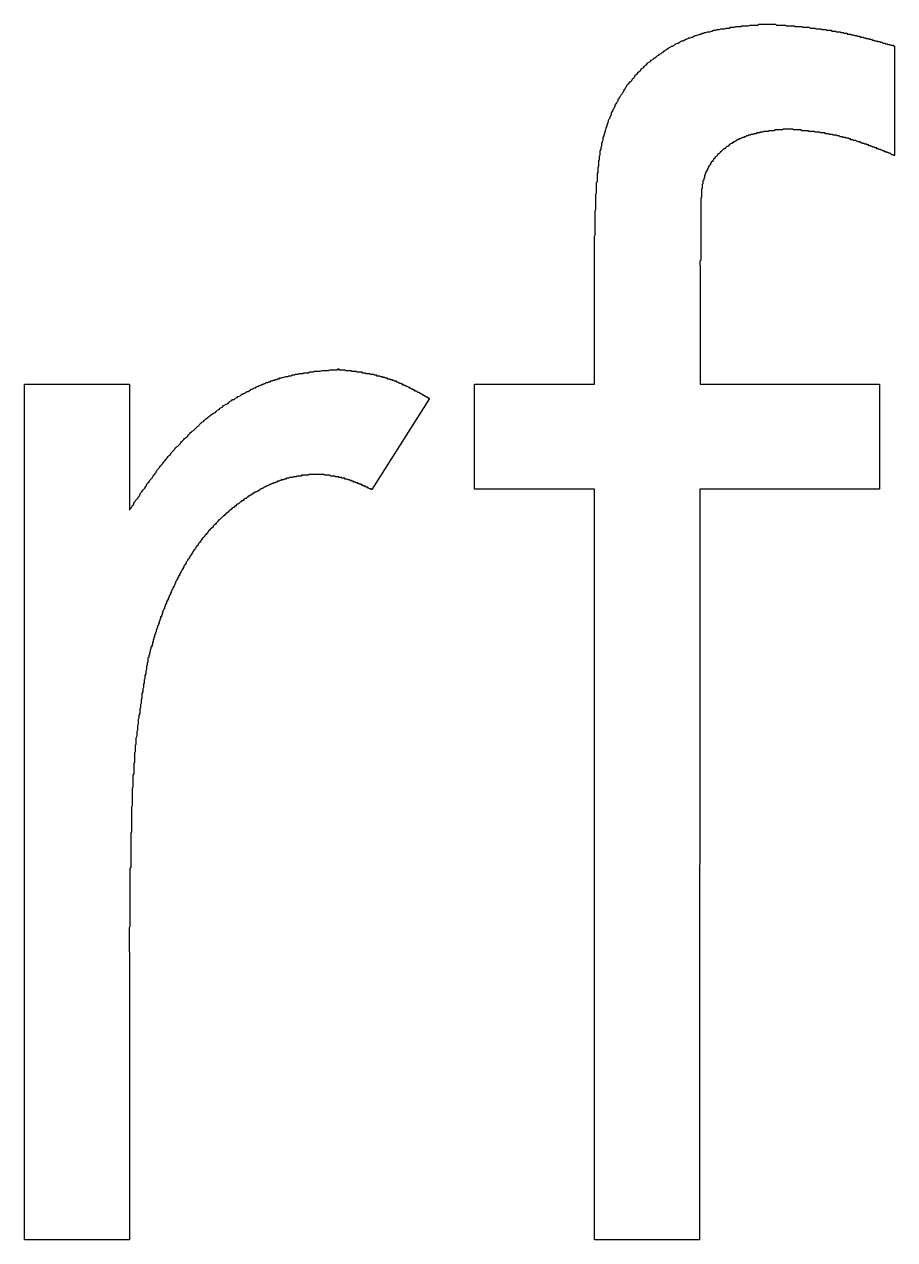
# Model space of a CAD drawing. Extents: x 50 to 797, y -88 to 551.
# Drawn here: x 155.816 to 156.978, y 537.213 to 538.835 of the extents above; entities that cross this region are included whole.
import ezdxf

# ---------------------------------------------------------------- set-up
doc = ezdxf.new("R2010")
doc.units = 0
doc.layers.get('0').update_dxf_attribs({"linetype": 'CONTINUOUS'})

msp = doc.modelspace()

# ---------------------------------------------------------------- linework, layer by layer
at = {"color": 7, "linetype": 'CONTINUOUS'}
for p, q in [((156.9778, 538.8059), (156.9778, 538.6601)), ((156.5772, 538.3546), (156.5772, 538.5371)), ((156.7183, 538.513), (156.7183, 538.3546)), ((155.816, 538.3546), (155.9562, 538.3546)), ((155.816, 537.2128), (155.816, 538.3546)), ((155.9562, 538.3546), (155.9562, 538.1865)), ((156.4169, 538.3546), (156.5772, 538.3546)), ((156.4169, 538.2144), (156.4169, 538.3546)), ((156.7183, 538.3546), (156.9578, 538.3546)), ((156.9578, 538.3546), (156.9578, 538.2144)), ((156.3568, 538.3355), (156.2798, 538.2141)), ((156.5772, 538.2144), (156.4169, 538.2144)), ((156.5772, 537.2128), (156.5772, 538.2144)), ((156.718, 538.2144), (156.7174, 537.2128)), ((156.9578, 538.2144), (156.718, 538.2144)), ((155.9562, 537.5965), (155.9562, 537.2128)), ((155.9562, 537.2128), (155.816, 537.2128)), ((156.7174, 537.2128), (156.5772, 537.2128))]:
    msp.add_line(p, q, dxfattribs=at)
at = {"color": 7}
for points in [[(156.577, 538.537, 0), (156.577, 538.539, 0), (156.577, 538.54, 0), (156.577, 538.542, 0), (156.577, 538.544, 0), (156.577, 538.546, 0), (156.577, 538.547, 0), (156.577, 538.549, 0), (156.577, 538.551, 0), (156.577, 538.552, 0), (156.578, 538.554, 0), (156.578, 538.556, 0), (156.578, 538.557, 0), (156.578, 538.559, 0), (156.578, 538.561, 0), (156.578, 538.563, 0), (156.578, 538.564, 0), (156.578, 538.566, 0), (156.578, 538.568, 0), (156.578, 538.569, 0), (156.578, 538.571, 0), (156.578, 538.573, 0), (156.578, 538.574, 0), (156.578, 538.576, 0), (156.578, 538.578, 0), (156.578, 538.579, 0), (156.578, 538.581, 0), (156.578, 538.583, 0), (156.578, 538.585, 0), (156.578, 538.586, 0), (156.579, 538.588, 0), (156.579, 538.59, 0), (156.579, 538.591, 0), (156.579, 538.593, 0), (156.579, 538.595, 0), (156.579, 538.596, 0), (156.579, 538.598, 0), (156.579, 538.6, 0), (156.579, 538.602, 0), (156.579, 538.603, 0), (156.579, 538.605, 0), (156.579, 538.607, 0), (156.579, 538.608, 0), (156.58, 538.61, 0), (156.58, 538.612, 0), (156.58, 538.613, 0), (156.58, 538.615, 0), (156.58, 538.617, 0), (156.58, 538.619, 0), (156.58, 538.62, 0), (156.58, 538.622, 0), (156.58, 538.624, 0), (156.581, 538.625, 0), (156.581, 538.627, 0), (156.581, 538.629, 0), (156.581, 538.63, 0), (156.581, 538.632, 0), (156.581, 538.634, 0), (156.581, 538.636, 0), (156.582, 538.637, 0), (156.582, 538.639, 0), (156.582, 538.641, 0), (156.582, 538.642, 0), (156.582, 538.644, 0), (156.583, 538.646, 0), (156.583, 538.647, 0), (156.583, 538.649, 0), (156.583, 538.651, 0), (156.583, 538.653, 0), (156.584, 538.654, 0), (156.584, 538.656, 0), (156.584, 538.658, 0), (156.584, 538.659, 0), (156.585, 538.661, 0), (156.585, 538.663, 0), (156.585, 538.664, 0), (156.585, 538.666, 0), (156.586, 538.668, 0), (156.586, 538.669, 0), (156.586, 538.671, 0), (156.587, 538.673, 0), (156.587, 538.674, 0), (156.587, 538.676, 0), (156.588, 538.678, 0), (156.588, 538.679, 0), (156.589, 538.681, 0), (156.589, 538.683, 0), (156.589, 538.684, 0), (156.59, 538.686, 0), (156.59, 538.688, 0), (156.591, 538.689, 0), (156.591, 538.691, 0), (156.592, 538.692, 0), (156.592, 538.694, 0), (156.593, 538.696, 0), (156.593, 538.697, 0), (156.594, 538.699, 0), (156.594, 538.701, 0), (156.595, 538.702, 0), (156.595, 538.704, 0), (156.596, 538.705, 0), (156.596, 538.707, 0), (156.597, 538.709, 0), (156.598, 538.71, 0), (156.598, 538.712, 0), (156.599, 538.713, 0), (156.6, 538.715, 0), (156.6, 538.717, 0), (156.601, 538.718, 0), (156.602, 538.72, 0), (156.602, 538.721, 0), (156.603, 538.723, 0), (156.604, 538.724, 0), (156.605, 538.726, 0), (156.605, 538.727, 0), (156.606, 538.729, 0), (156.607, 538.73, 0), (156.608, 538.732, 0), (156.609, 538.733, 0), (156.609, 538.735, 0), (156.61, 538.736, 0), (156.611, 538.738, 0), (156.612, 538.739, 0), (156.613, 538.741, 0), (156.614, 538.742, 0), (156.615, 538.744, 0), (156.616, 538.745, 0), (156.617, 538.747, 0), (156.617, 538.748, 0), (156.618, 538.749, 0), (156.619, 538.751, 0), (156.62, 538.752, 0), (156.621, 538.754, 0), (156.622, 538.755, 0), (156.623, 538.756, 0), (156.625, 538.758, 0), (156.626, 538.759, 0), (156.627, 538.76, 0), (156.628, 538.762, 0), (156.629, 538.763, 0), (156.63, 538.764, 0), (156.631, 538.766, 0), (156.632, 538.767, 0), (156.633, 538.768, 0), (156.634, 538.769, 0), (156.636, 538.771, 0), (156.637, 538.772, 0), (156.638, 538.773, 0), (156.639, 538.774, 0), (156.64, 538.776, 0), (156.642, 538.777, 0), (156.643, 538.778, 0), (156.644, 538.779, 0), (156.645, 538.78, 0), (156.647, 538.782, 0), (156.648, 538.783, 0), (156.649, 538.784, 0), (156.651, 538.785, 0), (156.652, 538.786, 0), (156.653, 538.787, 0), (156.655, 538.788, 0), (156.656, 538.789, 0), (156.657, 538.79, 0), (156.659, 538.791, 0), (156.66, 538.792, 0), (156.661, 538.793, 0), (156.663, 538.794, 0), (156.664, 538.795, 0), (156.666, 538.796, 0), (156.667, 538.797, 0), (156.669, 538.798, 0), (156.67, 538.799, 0), (156.671, 538.8, 0), (156.673, 538.801, 0), (156.674, 538.802, 0), (156.676, 538.803, 0), (156.677, 538.804, 0), (156.679, 538.805, 0), (156.68, 538.806, 0), (156.682, 538.806, 0), (156.683, 538.807, 0), (156.685, 538.808, 0), (156.686, 538.809, 0), (156.688, 538.81, 0), (156.689, 538.81, 0), (156.691, 538.811, 0), (156.692, 538.812, 0), (156.694, 538.813, 0), (156.696, 538.813, 0), (156.697, 538.814, 0), (156.699, 538.815, 0), (156.7, 538.815, 0), (156.702, 538.816, 0), (156.703, 538.817, 0), (156.705, 538.817, 0), (156.707, 538.818, 0), (156.708, 538.818, 0), (156.71, 538.819, 0), (156.711, 538.82, 0), (156.713, 538.82, 0), (156.715, 538.821, 0), (156.716, 538.821, 0), (156.718, 538.822, 0), (156.719, 538.822, 0), (156.721, 538.823, 0), (156.723, 538.823, 0), (156.724, 538.824, 0), (156.726, 538.824, 0), (156.728, 538.825, 0), (156.729, 538.825, 0), (156.731, 538.825, 0), (156.733, 538.826, 0), (156.734, 538.826, 0), (156.736, 538.827, 0), (156.738, 538.827, 0), (156.739, 538.827, 0), (156.741, 538.828, 0), (156.742, 538.828, 0), (156.744, 538.828, 0), (156.746, 538.829, 0), (156.747, 538.829, 0), (156.749, 538.829, 0), (156.751, 538.829, 0), (156.753, 538.83, 0), (156.754, 538.83, 0), (156.756, 538.83, 0), (156.758, 538.83, 0), (156.759, 538.831, 0), (156.761, 538.831, 0), (156.763, 538.831, 0), (156.764, 538.831, 0), (156.766, 538.832, 0), (156.768, 538.832, 0), (156.769, 538.832, 0), (156.771, 538.832, 0), (156.773, 538.832, 0), (156.774, 538.833, 0), (156.776, 538.833, 0), (156.778, 538.833, 0), (156.78, 538.833, 0), (156.781, 538.833, 0), (156.783, 538.833, 0), (156.785, 538.834, 0), (156.786, 538.834, 0), (156.788, 538.834, 0), (156.79, 538.834, 0), (156.792, 538.834, 0), (156.793, 538.834, 0), (156.795, 538.834, 0), (156.797, 538.835, 0), (156.798, 538.835, 0), (156.8, 538.835, 0), (156.802, 538.835, 0), (156.803, 538.835, 0), (156.805, 538.835, 0), (156.807, 538.835, 0)], [(156.807, 538.835, 0), (156.808, 538.835, 0), (156.809, 538.835, 0), (156.81, 538.835, 0), (156.811, 538.835, 0), (156.812, 538.835, 0), (156.813, 538.835, 0), (156.815, 538.835, 0), (156.816, 538.835, 0), (156.817, 538.835, 0), (156.818, 538.835, 0), (156.819, 538.835, 0), (156.82, 538.834, 0), (156.821, 538.834, 0), (156.822, 538.834, 0), (156.823, 538.834, 0), (156.824, 538.834, 0), (156.826, 538.834, 0), (156.827, 538.834, 0), (156.828, 538.834, 0), (156.829, 538.834, 0), (156.83, 538.834, 0), (156.831, 538.834, 0), (156.832, 538.834, 0), (156.833, 538.833, 0), (156.834, 538.833, 0), (156.835, 538.833, 0), (156.836, 538.833, 0), (156.838, 538.833, 0), (156.839, 538.833, 0), (156.84, 538.833, 0), (156.841, 538.833, 0), (156.842, 538.833, 0), (156.843, 538.833, 0), (156.844, 538.833, 0), (156.845, 538.832, 0), (156.846, 538.832, 0), (156.847, 538.832, 0), (156.848, 538.832, 0), (156.85, 538.832, 0), (156.851, 538.832, 0), (156.852, 538.832, 0), (156.853, 538.832, 0), (156.854, 538.832, 0), (156.855, 538.831, 0), (156.856, 538.831, 0), (156.857, 538.831, 0), (156.858, 538.831, 0), (156.859, 538.831, 0), (156.86, 538.831, 0), (156.862, 538.831, 0), (156.863, 538.831, 0), (156.864, 538.831, 0), (156.865, 538.83, 0), (156.866, 538.83, 0), (156.867, 538.83, 0), (156.868, 538.83, 0), (156.869, 538.83, 0), (156.87, 538.83, 0), (156.871, 538.83, 0), (156.872, 538.83, 0), (156.873, 538.829, 0), (156.875, 538.829, 0), (156.876, 538.829, 0), (156.877, 538.829, 0), (156.878, 538.829, 0), (156.879, 538.829, 0), (156.88, 538.829, 0), (156.881, 538.828, 0), (156.882, 538.828, 0), (156.883, 538.828, 0), (156.884, 538.828, 0), (156.885, 538.828, 0), (156.886, 538.828, 0), (156.887, 538.827, 0), (156.889, 538.827, 0), (156.89, 538.827, 0), (156.891, 538.827, 0), (156.892, 538.827, 0), (156.893, 538.827, 0), (156.894, 538.826, 0), (156.895, 538.826, 0), (156.896, 538.826, 0), (156.897, 538.826, 0), (156.898, 538.826, 0), (156.899, 538.826, 0), (156.9, 538.825, 0), (156.901, 538.825, 0), (156.903, 538.825, 0), (156.904, 538.825, 0), (156.905, 538.825, 0), (156.906, 538.824, 0), (156.907, 538.824, 0), (156.908, 538.824, 0), (156.909, 538.824, 0), (156.91, 538.823, 0), (156.911, 538.823, 0), (156.912, 538.823, 0), (156.913, 538.823, 0), (156.914, 538.823, 0), (156.915, 538.822, 0), (156.916, 538.822, 0), (156.918, 538.822, 0), (156.919, 538.822, 0), (156.92, 538.821, 0), (156.921, 538.821, 0), (156.922, 538.821, 0), (156.923, 538.821, 0), (156.924, 538.82, 0), (156.925, 538.82, 0), (156.926, 538.82, 0), (156.927, 538.82, 0), (156.928, 538.819, 0), (156.929, 538.819, 0), (156.93, 538.819, 0), (156.931, 538.819, 0), (156.932, 538.818, 0), (156.933, 538.818, 0), (156.935, 538.818, 0), (156.936, 538.818, 0), (156.937, 538.817, 0), (156.938, 538.817, 0), (156.939, 538.817, 0), (156.94, 538.816, 0), (156.941, 538.816, 0), (156.942, 538.816, 0), (156.943, 538.816, 0), (156.944, 538.815, 0), (156.945, 538.815, 0), (156.946, 538.815, 0), (156.947, 538.815, 0), (156.948, 538.814, 0), (156.949, 538.814, 0), (156.95, 538.814, 0), (156.951, 538.813, 0), (156.953, 538.813, 0), (156.954, 538.813, 0), (156.955, 538.812, 0), (156.956, 538.812, 0), (156.957, 538.812, 0), (156.958, 538.812, 0), (156.959, 538.811, 0), (156.96, 538.811, 0), (156.961, 538.811, 0), (156.962, 538.81, 0), (156.963, 538.81, 0), (156.964, 538.81, 0), (156.965, 538.81, 0), (156.966, 538.809, 0), (156.967, 538.809, 0), (156.968, 538.809, 0), (156.969, 538.808, 0), (156.97, 538.808, 0), (156.971, 538.808, 0), (156.973, 538.807, 0), (156.974, 538.807, 0), (156.975, 538.807, 0), (156.976, 538.807, 0), (156.977, 538.806, 0), (156.978, 538.806, 0)], [(156.836, 538.695, 0), (156.835, 538.695, 0), (156.834, 538.695, 0), (156.833, 538.695, 0), (156.832, 538.695, 0), (156.831, 538.695, 0), (156.83, 538.695, 0), (156.829, 538.695, 0), (156.828, 538.694, 0), (156.827, 538.694, 0), (156.826, 538.694, 0), (156.825, 538.694, 0), (156.824, 538.694, 0), (156.822, 538.694, 0), (156.821, 538.694, 0), (156.82, 538.694, 0), (156.819, 538.694, 0), (156.818, 538.694, 0), (156.817, 538.693, 0), (156.816, 538.693, 0), (156.815, 538.693, 0), (156.814, 538.693, 0), (156.813, 538.693, 0), (156.812, 538.693, 0), (156.811, 538.693, 0), (156.81, 538.693, 0), (156.809, 538.692, 0), (156.808, 538.692, 0), (156.807, 538.692, 0), (156.806, 538.692, 0), (156.805, 538.692, 0), (156.804, 538.692, 0), (156.803, 538.692, 0), (156.802, 538.691, 0), (156.801, 538.691, 0), (156.8, 538.691, 0), (156.799, 538.691, 0), (156.798, 538.691, 0), (156.798, 538.69, 0), (156.797, 538.69, 0), (156.796, 538.69, 0), (156.795, 538.69, 0), (156.794, 538.69, 0), (156.793, 538.689, 0), (156.792, 538.689, 0), (156.791, 538.689, 0), (156.79, 538.689, 0), (156.789, 538.688, 0), (156.788, 538.688, 0), (156.787, 538.688, 0), (156.786, 538.688, 0), (156.785, 538.687, 0), (156.784, 538.687, 0), (156.783, 538.687, 0), (156.782, 538.686, 0), (156.781, 538.686, 0), (156.78, 538.686, 0), (156.779, 538.685, 0), (156.778, 538.685, 0), (156.777, 538.685, 0), (156.777, 538.684, 0), (156.776, 538.684, 0), (156.775, 538.684, 0), (156.774, 538.683, 0), (156.773, 538.683, 0), (156.772, 538.682, 0), (156.771, 538.682, 0), (156.77, 538.682, 0), (156.769, 538.681, 0), (156.768, 538.681, 0), (156.767, 538.68, 0), (156.767, 538.68, 0), (156.766, 538.679, 0), (156.765, 538.679, 0), (156.764, 538.678, 0), (156.763, 538.678, 0), (156.762, 538.677, 0), (156.761, 538.677, 0), (156.761, 538.676, 0), (156.76, 538.676, 0), (156.759, 538.675, 0), (156.758, 538.675, 0), (156.757, 538.674, 0), (156.756, 538.673, 0), (156.756, 538.673, 0), (156.755, 538.672, 0), (156.754, 538.672, 0), (156.753, 538.671, 0), (156.752, 538.67, 0), (156.752, 538.67, 0), (156.751, 538.669, 0), (156.75, 538.669, 0), (156.749, 538.668, 0), (156.748, 538.667, 0), (156.748, 538.667, 0), (156.747, 538.666, 0), (156.746, 538.665, 0), (156.745, 538.665, 0), (156.745, 538.664, 0), (156.744, 538.663, 0), (156.743, 538.662, 0), (156.742, 538.662, 0), (156.742, 538.661, 0), (156.741, 538.66, 0), (156.74, 538.659, 0), (156.74, 538.659, 0), (156.739, 538.658, 0), (156.738, 538.657, 0), (156.738, 538.656, 0), (156.737, 538.656, 0), (156.736, 538.655, 0), (156.736, 538.654, 0), (156.735, 538.653, 0), (156.735, 538.652, 0), (156.734, 538.652, 0), (156.733, 538.651, 0), (156.733, 538.65, 0), (156.732, 538.649, 0), (156.732, 538.648, 0), (156.731, 538.647, 0), (156.731, 538.647, 0), (156.73, 538.646, 0), (156.73, 538.645, 0), (156.729, 538.644, 0), (156.729, 538.643, 0), (156.728, 538.642, 0), (156.728, 538.641, 0), (156.727, 538.64, 0), (156.727, 538.64, 0), (156.727, 538.639, 0), (156.726, 538.638, 0), (156.726, 538.637, 0), (156.725, 538.636, 0), (156.725, 538.635, 0), (156.725, 538.634, 0), (156.724, 538.633, 0), (156.724, 538.632, 0), (156.724, 538.631, 0), (156.724, 538.63, 0), (156.723, 538.629, 0), (156.723, 538.628, 0), (156.723, 538.628, 0), (156.723, 538.627, 0), (156.722, 538.626, 0), (156.722, 538.625, 0), (156.722, 538.624, 0), (156.722, 538.623, 0), (156.722, 538.622, 0), (156.721, 538.621, 0), (156.721, 538.62, 0), (156.721, 538.619, 0), (156.721, 538.618, 0), (156.721, 538.617, 0), (156.721, 538.616, 0), (156.72, 538.615, 0), (156.72, 538.614, 0), (156.72, 538.613, 0), (156.72, 538.612, 0), (156.72, 538.611, 0), (156.72, 538.61, 0), (156.72, 538.609, 0), (156.72, 538.608, 0), (156.72, 538.607, 0), (156.72, 538.606, 0), (156.72, 538.605, 0), (156.72, 538.604, 0), (156.719, 538.603, 0), (156.719, 538.602, 0), (156.719, 538.601, 0), (156.719, 538.6, 0), (156.719, 538.599, 0), (156.719, 538.598, 0), (156.719, 538.597, 0), (156.719, 538.596, 0), (156.719, 538.594, 0), (156.719, 538.593, 0), (156.719, 538.592, 0), (156.719, 538.591, 0), (156.719, 538.59, 0), (156.719, 538.589, 0), (156.719, 538.588, 0), (156.719, 538.587, 0), (156.719, 538.586, 0), (156.719, 538.585, 0), (156.719, 538.584, 0), (156.719, 538.583, 0), (156.719, 538.582, 0), (156.719, 538.581, 0), (156.719, 538.58, 0), (156.719, 538.579, 0), (156.719, 538.578, 0), (156.719, 538.577, 0), (156.719, 538.576, 0), (156.719, 538.575, 0), (156.719, 538.574, 0), (156.719, 538.573, 0), (156.719, 538.572, 0), (156.719, 538.571, 0), (156.719, 538.57, 0), (156.719, 538.569, 0), (156.719, 538.568, 0), (156.719, 538.567, 0), (156.719, 538.566, 0), (156.719, 538.565, 0), (156.719, 538.564, 0), (156.719, 538.563, 0), (156.719, 538.562, 0), (156.719, 538.561, 0), (156.719, 538.56, 0), (156.719, 538.559, 0), (156.719, 538.558, 0), (156.719, 538.557, 0), (156.719, 538.556, 0), (156.719, 538.555, 0), (156.719, 538.554, 0), (156.719, 538.553, 0), (156.719, 538.552, 0), (156.719, 538.551, 0), (156.719, 538.55, 0), (156.719, 538.549, 0), (156.719, 538.548, 0), (156.719, 538.547, 0), (156.719, 538.546, 0), (156.719, 538.545, 0), (156.719, 538.544, 0), (156.719, 538.543, 0), (156.719, 538.542, 0), (156.719, 538.541, 0), (156.719, 538.54, 0), (156.719, 538.539, 0), (156.719, 538.538, 0), (156.719, 538.537, 0), (156.719, 538.536, 0), (156.719, 538.535, 0), (156.719, 538.534, 0), (156.719, 538.533, 0), (156.719, 538.532, 0), (156.719, 538.531, 0), (156.719, 538.53, 0), (156.719, 538.529, 0), (156.719, 538.528, 0), (156.719, 538.527, 0), (156.719, 538.526, 0), (156.719, 538.525, 0), (156.719, 538.524, 0), (156.719, 538.523, 0), (156.719, 538.522, 0), (156.719, 538.521, 0), (156.719, 538.52, 0), (156.718, 538.519, 0), (156.718, 538.518, 0), (156.718, 538.517, 0), (156.718, 538.516, 0), (156.718, 538.515, 0), (156.718, 538.514, 0), (156.718, 538.513, 0)], [(156.978, 538.66, 0), (156.977, 538.66, 0), (156.976, 538.661, 0), (156.975, 538.661, 0), (156.974, 538.661, 0), (156.973, 538.662, 0), (156.973, 538.662, 0), (156.972, 538.663, 0), (156.971, 538.663, 0), (156.97, 538.663, 0), (156.969, 538.664, 0), (156.968, 538.664, 0), (156.967, 538.664, 0), (156.967, 538.665, 0), (156.966, 538.665, 0), (156.965, 538.665, 0), (156.964, 538.666, 0), (156.963, 538.666, 0), (156.962, 538.666, 0), (156.961, 538.667, 0), (156.961, 538.667, 0), (156.96, 538.667, 0), (156.959, 538.668, 0), (156.958, 538.668, 0), (156.957, 538.668, 0), (156.956, 538.669, 0), (156.955, 538.669, 0), (156.954, 538.669, 0), (156.954, 538.67, 0), (156.953, 538.67, 0), (156.952, 538.67, 0), (156.951, 538.671, 0), (156.95, 538.671, 0), (156.949, 538.671, 0), (156.948, 538.672, 0), (156.948, 538.672, 0), (156.947, 538.672, 0), (156.946, 538.673, 0), (156.945, 538.673, 0), (156.944, 538.673, 0), (156.943, 538.674, 0), (156.942, 538.674, 0), (156.941, 538.674, 0), (156.941, 538.675, 0), (156.94, 538.675, 0), (156.939, 538.675, 0), (156.938, 538.675, 0), (156.937, 538.676, 0), (156.936, 538.676, 0), (156.935, 538.676, 0), (156.934, 538.677, 0), (156.934, 538.677, 0), (156.933, 538.677, 0), (156.932, 538.678, 0), (156.931, 538.678, 0), (156.93, 538.678, 0), (156.929, 538.678, 0), (156.928, 538.679, 0), (156.927, 538.679, 0), (156.927, 538.679, 0), (156.926, 538.68, 0), (156.925, 538.68, 0), (156.924, 538.68, 0), (156.923, 538.68, 0), (156.922, 538.681, 0), (156.921, 538.681, 0), (156.92, 538.681, 0), (156.919, 538.681, 0), (156.919, 538.682, 0), (156.918, 538.682, 0), (156.917, 538.682, 0), (156.916, 538.683, 0), (156.915, 538.683, 0), (156.914, 538.683, 0), (156.913, 538.683, 0), (156.912, 538.684, 0), (156.912, 538.684, 0), (156.911, 538.684, 0), (156.91, 538.684, 0), (156.909, 538.684, 0), (156.908, 538.685, 0), (156.907, 538.685, 0), (156.906, 538.685, 0), (156.905, 538.685, 0), (156.904, 538.686, 0), (156.903, 538.686, 0), (156.903, 538.686, 0), (156.902, 538.686, 0), (156.901, 538.686, 0), (156.9, 538.687, 0), (156.899, 538.687, 0), (156.898, 538.687, 0), (156.897, 538.687, 0), (156.896, 538.687, 0), (156.895, 538.688, 0), (156.894, 538.688, 0), (156.894, 538.688, 0), (156.893, 538.688, 0), (156.892, 538.688, 0), (156.891, 538.688, 0), (156.89, 538.689, 0), (156.889, 538.689, 0), (156.888, 538.689, 0), (156.887, 538.689, 0), (156.886, 538.689, 0), (156.885, 538.689, 0), (156.885, 538.69, 0), (156.884, 538.69, 0), (156.883, 538.69, 0), (156.882, 538.69, 0), (156.881, 538.69, 0), (156.88, 538.69, 0), (156.879, 538.69, 0), (156.878, 538.691, 0), (156.877, 538.691, 0), (156.876, 538.691, 0), (156.875, 538.691, 0), (156.874, 538.691, 0), (156.874, 538.691, 0), (156.873, 538.691, 0), (156.872, 538.691, 0), (156.871, 538.692, 0), (156.87, 538.692, 0), (156.869, 538.692, 0), (156.868, 538.692, 0), (156.867, 538.692, 0), (156.866, 538.692, 0), (156.865, 538.692, 0), (156.864, 538.692, 0), (156.863, 538.692, 0), (156.863, 538.693, 0), (156.862, 538.693, 0), (156.861, 538.693, 0), (156.86, 538.693, 0), (156.859, 538.693, 0), (156.858, 538.693, 0), (156.857, 538.693, 0), (156.856, 538.693, 0), (156.855, 538.693, 0), (156.854, 538.693, 0), (156.853, 538.694, 0), (156.852, 538.694, 0), (156.851, 538.694, 0), (156.851, 538.694, 0), (156.85, 538.694, 0), (156.849, 538.694, 0), (156.848, 538.694, 0), (156.847, 538.694, 0), (156.846, 538.694, 0), (156.845, 538.694, 0), (156.844, 538.694, 0), (156.843, 538.694, 0), (156.842, 538.695, 0), (156.841, 538.695, 0), (156.84, 538.695, 0), (156.839, 538.695, 0), (156.838, 538.695, 0), (156.838, 538.695, 0), (156.837, 538.695, 0), (156.836, 538.695, 0)], [(155.956, 538.187, 0), (155.957, 538.188, 0), (155.958, 538.189, 0), (155.959, 538.19, 0), (155.96, 538.192, 0), (155.961, 538.193, 0), (155.962, 538.194, 0), (155.962, 538.196, 0), (155.963, 538.197, 0), (155.964, 538.198, 0), (155.965, 538.2, 0), (155.966, 538.201, 0), (155.967, 538.202, 0), (155.968, 538.203, 0), (155.969, 538.205, 0), (155.97, 538.206, 0), (155.97, 538.207, 0), (155.971, 538.209, 0), (155.972, 538.21, 0), (155.973, 538.211, 0), (155.974, 538.213, 0), (155.975, 538.214, 0), (155.976, 538.215, 0), (155.977, 538.216, 0), (155.978, 538.218, 0), (155.979, 538.219, 0), (155.979, 538.22, 0), (155.98, 538.222, 0), (155.981, 538.223, 0), (155.982, 538.224, 0), (155.983, 538.225, 0), (155.984, 538.227, 0), (155.985, 538.228, 0), (155.986, 538.229, 0), (155.987, 538.23, 0), (155.988, 538.232, 0), (155.989, 538.233, 0), (155.99, 538.234, 0), (155.991, 538.236, 0), (155.992, 538.237, 0), (155.992, 538.238, 0), (155.993, 538.239, 0), (155.994, 538.241, 0), (155.995, 538.242, 0), (155.996, 538.243, 0), (155.997, 538.244, 0), (155.998, 538.246, 0), (155.999, 538.247, 0), (156, 538.248, 0), (156.001, 538.249, 0), (156.002, 538.25, 0), (156.003, 538.252, 0), (156.004, 538.253, 0), (156.005, 538.254, 0), (156.006, 538.255, 0), (156.007, 538.257, 0), (156.008, 538.258, 0), (156.009, 538.259, 0), (156.01, 538.26, 0), (156.011, 538.261, 0), (156.012, 538.263, 0), (156.013, 538.264, 0), (156.014, 538.265, 0), (156.015, 538.266, 0), (156.016, 538.267, 0), (156.017, 538.268, 0), (156.018, 538.27, 0), (156.019, 538.271, 0), (156.021, 538.272, 0), (156.022, 538.273, 0), (156.023, 538.274, 0), (156.024, 538.275, 0), (156.025, 538.277, 0), (156.026, 538.278, 0), (156.027, 538.279, 0), (156.028, 538.28, 0), (156.029, 538.281, 0), (156.03, 538.282, 0), (156.031, 538.283, 0), (156.033, 538.284, 0), (156.034, 538.285, 0), (156.035, 538.287, 0), (156.036, 538.288, 0), (156.037, 538.289, 0), (156.038, 538.29, 0), (156.039, 538.291, 0), (156.04, 538.292, 0), (156.042, 538.293, 0), (156.043, 538.294, 0), (156.044, 538.295, 0), (156.045, 538.296, 0), (156.046, 538.297, 0), (156.047, 538.298, 0), (156.049, 538.299, 0), (156.05, 538.301, 0), (156.051, 538.302, 0), (156.052, 538.303, 0), (156.053, 538.304, 0), (156.055, 538.305, 0), (156.056, 538.306, 0), (156.057, 538.307, 0), (156.058, 538.308, 0), (156.059, 538.309, 0), (156.061, 538.31, 0), (156.062, 538.311, 0), (156.063, 538.312, 0), (156.064, 538.313, 0), (156.066, 538.314, 0), (156.067, 538.315, 0), (156.068, 538.316, 0), (156.069, 538.316, 0), (156.071, 538.317, 0), (156.072, 538.318, 0), (156.073, 538.319, 0), (156.074, 538.32, 0), (156.076, 538.321, 0), (156.077, 538.322, 0), (156.078, 538.323, 0), (156.08, 538.324, 0), (156.081, 538.325, 0), (156.082, 538.326, 0), (156.084, 538.327, 0), (156.085, 538.328, 0), (156.086, 538.328, 0), (156.088, 538.329, 0), (156.089, 538.33, 0), (156.09, 538.331, 0), (156.091, 538.332, 0), (156.093, 538.333, 0), (156.094, 538.334, 0), (156.096, 538.334, 0), (156.097, 538.335, 0), (156.098, 538.336, 0), (156.1, 538.337, 0), (156.101, 538.338, 0), (156.102, 538.338, 0), (156.104, 538.339, 0), (156.105, 538.34, 0), (156.106, 538.341, 0), (156.108, 538.342, 0), (156.109, 538.342, 0), (156.111, 538.343, 0), (156.112, 538.344, 0), (156.113, 538.345, 0), (156.115, 538.345, 0), (156.116, 538.346, 0), (156.118, 538.347, 0), (156.119, 538.348, 0), (156.12, 538.348, 0), (156.122, 538.349, 0), (156.123, 538.35, 0), (156.125, 538.35, 0), (156.126, 538.351, 0), (156.128, 538.352, 0), (156.129, 538.352, 0), (156.13, 538.353, 0), (156.132, 538.354, 0), (156.133, 538.354, 0), (156.135, 538.355, 0), (156.136, 538.355, 0), (156.138, 538.356, 0), (156.139, 538.357, 0), (156.141, 538.357, 0), (156.142, 538.358, 0), (156.144, 538.358, 0), (156.145, 538.359, 0), (156.147, 538.359, 0), (156.148, 538.36, 0), (156.15, 538.36, 0), (156.151, 538.361, 0), (156.153, 538.361, 0), (156.154, 538.362, 0), (156.156, 538.362, 0), (156.157, 538.363, 0), (156.159, 538.363, 0), (156.16, 538.363, 0), (156.162, 538.364, 0), (156.163, 538.364, 0), (156.165, 538.365, 0), (156.166, 538.365, 0), (156.168, 538.365, 0), (156.169, 538.366, 0), (156.171, 538.366, 0), (156.172, 538.366, 0), (156.174, 538.367, 0), (156.175, 538.367, 0), (156.177, 538.367, 0), (156.178, 538.368, 0), (156.18, 538.368, 0), (156.181, 538.368, 0), (156.183, 538.369, 0), (156.185, 538.369, 0), (156.186, 538.369, 0), (156.188, 538.369, 0), (156.189, 538.37, 0), (156.191, 538.37, 0), (156.192, 538.37, 0), (156.194, 538.37, 0), (156.195, 538.37, 0), (156.197, 538.371, 0), (156.199, 538.371, 0), (156.2, 538.371, 0), (156.202, 538.371, 0), (156.203, 538.372, 0), (156.205, 538.372, 0), (156.206, 538.372, 0), (156.208, 538.372, 0), (156.21, 538.372, 0), (156.211, 538.372, 0), (156.213, 538.373, 0), (156.214, 538.373, 0), (156.216, 538.373, 0), (156.217, 538.373, 0), (156.219, 538.373, 0), (156.221, 538.373, 0), (156.222, 538.373, 0), (156.224, 538.374, 0), (156.225, 538.374, 0), (156.227, 538.374, 0), (156.228, 538.374, 0), (156.23, 538.374, 0), (156.232, 538.374, 0), (156.233, 538.374, 0), (156.235, 538.375, 0)], [(156.235, 538.375, 0), (156.236, 538.375, 0), (156.236, 538.374, 0), (156.237, 538.374, 0), (156.238, 538.374, 0), (156.239, 538.374, 0), (156.24, 538.374, 0), (156.24, 538.374, 0), (156.241, 538.374, 0), (156.242, 538.374, 0), (156.243, 538.374, 0), (156.244, 538.374, 0), (156.245, 538.373, 0), (156.245, 538.373, 0), (156.246, 538.373, 0), (156.247, 538.373, 0), (156.248, 538.373, 0), (156.249, 538.373, 0), (156.249, 538.373, 0), (156.25, 538.373, 0), (156.251, 538.373, 0), (156.252, 538.373, 0), (156.253, 538.372, 0), (156.254, 538.372, 0), (156.254, 538.372, 0), (156.255, 538.372, 0), (156.256, 538.372, 0), (156.257, 538.372, 0), (156.258, 538.372, 0), (156.258, 538.372, 0), (156.259, 538.372, 0), (156.26, 538.371, 0), (156.261, 538.371, 0), (156.262, 538.371, 0), (156.262, 538.371, 0), (156.263, 538.371, 0), (156.264, 538.371, 0), (156.265, 538.371, 0), (156.266, 538.371, 0), (156.267, 538.37, 0), (156.267, 538.37, 0), (156.268, 538.37, 0), (156.269, 538.37, 0), (156.27, 538.37, 0), (156.271, 538.37, 0), (156.271, 538.37, 0), (156.272, 538.369, 0), (156.273, 538.369, 0), (156.274, 538.369, 0), (156.275, 538.369, 0), (156.275, 538.369, 0), (156.276, 538.369, 0), (156.277, 538.369, 0), (156.278, 538.368, 0), (156.279, 538.368, 0), (156.279, 538.368, 0), (156.28, 538.368, 0), (156.281, 538.368, 0), (156.282, 538.368, 0), (156.283, 538.367, 0), (156.283, 538.367, 0), (156.284, 538.367, 0), (156.285, 538.367, 0), (156.286, 538.367, 0), (156.286, 538.366, 0), (156.287, 538.366, 0), (156.288, 538.366, 0), (156.289, 538.366, 0), (156.29, 538.366, 0), (156.29, 538.366, 0), (156.291, 538.365, 0), (156.292, 538.365, 0), (156.293, 538.365, 0), (156.294, 538.365, 0), (156.294, 538.364, 0), (156.295, 538.364, 0), (156.296, 538.364, 0), (156.297, 538.364, 0), (156.297, 538.364, 0), (156.298, 538.363, 0), (156.299, 538.363, 0), (156.3, 538.363, 0), (156.3, 538.363, 0), (156.301, 538.362, 0), (156.302, 538.362, 0), (156.303, 538.362, 0), (156.304, 538.362, 0), (156.304, 538.361, 0), (156.305, 538.361, 0), (156.306, 538.361, 0), (156.307, 538.361, 0), (156.307, 538.36, 0), (156.308, 538.36, 0), (156.309, 538.36, 0), (156.31, 538.359, 0), (156.31, 538.359, 0), (156.311, 538.359, 0), (156.312, 538.359, 0), (156.313, 538.358, 0), (156.313, 538.358, 0), (156.314, 538.358, 0), (156.315, 538.357, 0), (156.316, 538.357, 0), (156.316, 538.357, 0), (156.317, 538.356, 0), (156.318, 538.356, 0), (156.319, 538.356, 0), (156.319, 538.355, 0), (156.32, 538.355, 0), (156.321, 538.355, 0), (156.321, 538.354, 0), (156.322, 538.354, 0), (156.323, 538.354, 0), (156.324, 538.353, 0), (156.324, 538.353, 0), (156.325, 538.353, 0), (156.326, 538.352, 0), (156.327, 538.352, 0), (156.327, 538.352, 0), (156.328, 538.351, 0), (156.329, 538.351, 0), (156.33, 538.35, 0), (156.33, 538.35, 0), (156.331, 538.35, 0), (156.332, 538.349, 0), (156.332, 538.349, 0), (156.333, 538.349, 0), (156.334, 538.348, 0), (156.335, 538.348, 0), (156.335, 538.347, 0), (156.336, 538.347, 0), (156.337, 538.347, 0), (156.337, 538.346, 0), (156.338, 538.346, 0), (156.339, 538.346, 0), (156.34, 538.345, 0), (156.34, 538.345, 0), (156.341, 538.344, 0), (156.342, 538.344, 0), (156.343, 538.344, 0), (156.343, 538.343, 0), (156.344, 538.343, 0), (156.345, 538.342, 0), (156.345, 538.342, 0), (156.346, 538.342, 0), (156.347, 538.341, 0), (156.348, 538.341, 0), (156.348, 538.34, 0), (156.349, 538.34, 0), (156.35, 538.34, 0), (156.35, 538.339, 0), (156.351, 538.339, 0), (156.352, 538.338, 0), (156.353, 538.338, 0), (156.353, 538.338, 0), (156.354, 538.337, 0), (156.355, 538.337, 0), (156.355, 538.336, 0), (156.356, 538.336, 0), (156.357, 538.336, 0)], [(156.208, 538.234, 0), (156.207, 538.234, 0), (156.207, 538.234, 0), (156.206, 538.234, 0), (156.205, 538.234, 0), (156.204, 538.234, 0), (156.204, 538.234, 0), (156.203, 538.234, 0), (156.202, 538.234, 0), (156.201, 538.234, 0), (156.201, 538.234, 0), (156.2, 538.234, 0), (156.199, 538.234, 0), (156.198, 538.234, 0), (156.198, 538.234, 0), (156.197, 538.234, 0), (156.196, 538.234, 0), (156.195, 538.233, 0), (156.195, 538.233, 0), (156.194, 538.233, 0), (156.193, 538.233, 0), (156.192, 538.233, 0), (156.192, 538.233, 0), (156.191, 538.233, 0), (156.19, 538.233, 0), (156.189, 538.233, 0), (156.189, 538.233, 0), (156.188, 538.233, 0), (156.187, 538.233, 0), (156.186, 538.233, 0), (156.186, 538.232, 0), (156.185, 538.232, 0), (156.184, 538.232, 0), (156.183, 538.232, 0), (156.183, 538.232, 0), (156.182, 538.232, 0), (156.181, 538.232, 0), (156.18, 538.232, 0), (156.18, 538.232, 0), (156.179, 538.231, 0), (156.178, 538.231, 0), (156.178, 538.231, 0), (156.177, 538.231, 0), (156.176, 538.231, 0), (156.175, 538.231, 0), (156.175, 538.231, 0), (156.174, 538.23, 0), (156.173, 538.23, 0), (156.172, 538.23, 0), (156.172, 538.23, 0), (156.171, 538.23, 0), (156.17, 538.23, 0), (156.169, 538.229, 0), (156.169, 538.229, 0), (156.168, 538.229, 0), (156.167, 538.229, 0), (156.167, 538.229, 0), (156.166, 538.229, 0), (156.165, 538.228, 0), (156.164, 538.228, 0), (156.164, 538.228, 0), (156.163, 538.228, 0), (156.162, 538.227, 0), (156.162, 538.227, 0), (156.161, 538.227, 0), (156.16, 538.227, 0), (156.159, 538.227, 0), (156.159, 538.226, 0), (156.158, 538.226, 0), (156.157, 538.226, 0), (156.157, 538.226, 0), (156.156, 538.225, 0), (156.155, 538.225, 0), (156.154, 538.225, 0), (156.154, 538.225, 0), (156.153, 538.224, 0), (156.152, 538.224, 0), (156.152, 538.224, 0), (156.151, 538.223, 0), (156.15, 538.223, 0), (156.15, 538.223, 0), (156.149, 538.223, 0), (156.148, 538.222, 0), (156.147, 538.222, 0), (156.147, 538.222, 0), (156.146, 538.221, 0), (156.145, 538.221, 0), (156.145, 538.221, 0), (156.144, 538.221, 0), (156.143, 538.22, 0), (156.143, 538.22, 0), (156.142, 538.22, 0), (156.141, 538.219, 0), (156.141, 538.219, 0), (156.14, 538.219, 0), (156.139, 538.218, 0), (156.139, 538.218, 0), (156.138, 538.218, 0), (156.137, 538.217, 0), (156.136, 538.217, 0), (156.136, 538.217, 0), (156.135, 538.216, 0), (156.134, 538.216, 0), (156.134, 538.216, 0), (156.133, 538.215, 0), (156.132, 538.215, 0), (156.132, 538.215, 0), (156.131, 538.214, 0), (156.131, 538.214, 0), (156.13, 538.213, 0), (156.129, 538.213, 0), (156.129, 538.213, 0), (156.128, 538.212, 0), (156.127, 538.212, 0), (156.127, 538.212, 0), (156.126, 538.211, 0), (156.125, 538.211, 0), (156.125, 538.211, 0), (156.124, 538.21, 0), (156.123, 538.21, 0), (156.123, 538.209, 0), (156.122, 538.209, 0), (156.121, 538.209, 0), (156.121, 538.208, 0), (156.12, 538.208, 0), (156.119, 538.207, 0), (156.119, 538.207, 0), (156.118, 538.207, 0), (156.118, 538.206, 0), (156.117, 538.206, 0), (156.116, 538.205, 0), (156.116, 538.205, 0), (156.115, 538.205, 0), (156.114, 538.204, 0), (156.114, 538.204, 0), (156.113, 538.203, 0), (156.113, 538.203, 0), (156.112, 538.202, 0), (156.111, 538.202, 0), (156.111, 538.202, 0), (156.11, 538.201, 0), (156.109, 538.201, 0), (156.109, 538.2, 0), (156.108, 538.2, 0), (156.108, 538.199, 0), (156.107, 538.199, 0), (156.106, 538.199, 0), (156.106, 538.198, 0), (156.105, 538.198, 0), (156.105, 538.197, 0), (156.104, 538.197, 0), (156.103, 538.196, 0), (156.103, 538.196, 0), (156.102, 538.195, 0), (156.102, 538.195, 0), (156.101, 538.195, 0), (156.1, 538.194, 0), (156.1, 538.194, 0), (156.099, 538.193, 0), (156.099, 538.193, 0), (156.098, 538.192, 0), (156.097, 538.192, 0), (156.097, 538.191, 0), (156.096, 538.191, 0), (156.096, 538.19, 0), (156.095, 538.19, 0), (156.094, 538.189, 0), (156.094, 538.189, 0), (156.093, 538.189, 0), (156.093, 538.188, 0), (156.092, 538.188, 0), (156.092, 538.187, 0), (156.091, 538.187, 0), (156.09, 538.186, 0), (156.09, 538.186, 0), (156.089, 538.185, 0), (156.089, 538.185, 0), (156.088, 538.184, 0), (156.088, 538.184, 0), (156.087, 538.183, 0), (156.086, 538.183, 0), (156.086, 538.182, 0), (156.085, 538.182, 0), (156.085, 538.181, 0), (156.084, 538.181, 0), (156.084, 538.18, 0), (156.083, 538.18, 0), (156.083, 538.179, 0), (156.082, 538.179, 0), (156.081, 538.178, 0), (156.081, 538.178, 0), (156.08, 538.177, 0), (156.08, 538.177, 0), (156.079, 538.176, 0), (156.079, 538.176, 0), (156.078, 538.175, 0), (156.078, 538.175, 0), (156.077, 538.174, 0), (156.077, 538.174, 0), (156.076, 538.173, 0), (156.075, 538.173, 0), (156.075, 538.172, 0), (156.074, 538.171, 0), (156.074, 538.171, 0), (156.073, 538.17, 0), (156.073, 538.17, 0), (156.072, 538.169, 0), (156.072, 538.169, 0), (156.071, 538.168, 0), (156.071, 538.168, 0), (156.07, 538.167, 0), (156.07, 538.167, 0), (156.069, 538.166, 0), (156.069, 538.166, 0), (156.068, 538.165, 0), (156.068, 538.164, 0), (156.067, 538.164, 0), (156.067, 538.163, 0), (156.066, 538.163, 0), (156.066, 538.162, 0), (156.065, 538.162, 0), (156.064, 538.161, 0), (156.064, 538.161, 0), (156.063, 538.16, 0), (156.063, 538.16, 0), (156.062, 538.159, 0), (156.062, 538.158, 0), (156.062, 538.158, 0), (156.061, 538.157, 0), (156.061, 538.157, 0), (156.06, 538.156, 0), (156.06, 538.156, 0), (156.059, 538.155, 0), (156.059, 538.154, 0), (156.058, 538.154, 0), (156.058, 538.153, 0), (156.057, 538.153, 0), (156.057, 538.152, 0), (156.056, 538.151, 0), (156.056, 538.151, 0), (156.055, 538.15, 0), (156.055, 538.15, 0), (156.054, 538.149, 0), (156.054, 538.149, 0), (156.053, 538.148, 0), (156.053, 538.147, 0), (156.052, 538.147, 0), (156.052, 538.146, 0), (156.052, 538.146, 0), (156.051, 538.145, 0), (156.051, 538.144, 0), (156.05, 538.144, 0), (156.05, 538.143, 0), (156.049, 538.143, 0), (156.049, 538.142, 0), (156.048, 538.141, 0), (156.048, 538.141, 0), (156.048, 538.14, 0), (156.047, 538.14, 0), (156.047, 538.139, 0), (156.046, 538.138, 0), (156.046, 538.138, 0), (156.045, 538.137, 0), (156.045, 538.136, 0), (156.045, 538.136, 0), (156.044, 538.135, 0), (156.044, 538.135, 0), (156.043, 538.134, 0), (156.043, 538.133, 0), (156.042, 538.133, 0), (156.042, 538.132, 0), (156.042, 538.132, 0), (156.041, 538.131, 0), (156.041, 538.13, 0), (156.04, 538.13, 0), (156.04, 538.129, 0), (156.04, 538.128, 0), (156.039, 538.128, 0), (156.039, 538.127, 0), (156.038, 538.126, 0), (156.038, 538.126, 0), (156.038, 538.125, 0), (156.037, 538.125, 0), (156.037, 538.124, 0), (156.036, 538.123, 0), (156.036, 538.123, 0), (156.036, 538.122, 0), (156.035, 538.121, 0), (156.035, 538.121, 0), (156.034, 538.12, 0), (156.034, 538.119, 0), (156.034, 538.119, 0), (156.033, 538.118, 0), (156.033, 538.118, 0), (156.032, 538.117, 0), (156.032, 538.116, 0), (156.032, 538.116, 0), (156.031, 538.115, 0), (156.031, 538.114, 0), (156.031, 538.114, 0), (156.03, 538.113, 0), (156.03, 538.112, 0), (156.029, 538.112, 0), (156.029, 538.111, 0), (156.029, 538.11, 0), (156.028, 538.11, 0), (156.028, 538.109, 0), (156.028, 538.108, 0), (156.027, 538.108, 0), (156.027, 538.107, 0), (156.026, 538.106, 0), (156.026, 538.106, 0), (156.026, 538.105, 0), (156.025, 538.104, 0), (156.025, 538.104, 0), (156.025, 538.103, 0), (156.024, 538.103, 0), (156.024, 538.102, 0), (156.024, 538.101, 0), (156.023, 538.101, 0), (156.023, 538.1, 0), (156.023, 538.099, 0), (156.022, 538.099, 0), (156.022, 538.098, 0), (156.022, 538.097, 0), (156.021, 538.097, 0), (156.021, 538.096, 0), (156.021, 538.095, 0), (156.02, 538.095, 0), (156.02, 538.094, 0), (156.019, 538.093, 0), (156.019, 538.093, 0), (156.019, 538.092, 0), (156.018, 538.091, 0), (156.018, 538.091, 0), (156.018, 538.09, 0), (156.018, 538.089, 0), (156.017, 538.088, 0), (156.017, 538.088, 0), (156.017, 538.087, 0), (156.016, 538.086, 0), (156.016, 538.086, 0), (156.016, 538.085, 0), (156.015, 538.084, 0), (156.015, 538.084, 0), (156.015, 538.083, 0), (156.014, 538.082, 0), (156.014, 538.082, 0), (156.014, 538.081, 0), (156.013, 538.08, 0), (156.013, 538.08, 0), (156.013, 538.079, 0), (156.012, 538.078, 0), (156.012, 538.078, 0), (156.012, 538.077, 0), (156.012, 538.076, 0), (156.011, 538.076, 0), (156.011, 538.075, 0), (156.011, 538.074, 0), (156.01, 538.073, 0), (156.01, 538.073, 0), (156.01, 538.072, 0), (156.009, 538.071, 0), (156.009, 538.071, 0), (156.009, 538.07, 0), (156.009, 538.069, 0), (156.008, 538.069, 0), (156.008, 538.068, 0), (156.008, 538.067, 0), (156.007, 538.067, 0), (156.007, 538.066, 0), (156.007, 538.065, 0), (156.006, 538.065, 0), (156.006, 538.064, 0), (156.006, 538.063, 0), (156.006, 538.062, 0), (156.005, 538.062, 0), (156.005, 538.061, 0), (156.005, 538.06, 0), (156.004, 538.06, 0), (156.004, 538.059, 0), (156.004, 538.058, 0), (156.004, 538.058, 0), (156.003, 538.057, 0), (156.003, 538.056, 0), (156.003, 538.055, 0), (156.003, 538.055, 0), (156.002, 538.054, 0), (156.002, 538.053, 0), (156.002, 538.053, 0), (156.001, 538.052, 0), (156.001, 538.051, 0), (156.001, 538.051, 0), (156.001, 538.05, 0), (156, 538.049, 0), (156, 538.048, 0), (156, 538.048, 0), (156, 538.047, 0), (155.999, 538.046, 0), (155.999, 538.046, 0), (155.999, 538.045, 0), (155.999, 538.044, 0), (155.998, 538.044, 0), (155.998, 538.043, 0), (155.998, 538.042, 0), (155.998, 538.041, 0), (155.997, 538.041, 0), (155.997, 538.04, 0), (155.997, 538.039, 0), (155.997, 538.039, 0), (155.996, 538.038, 0), (155.996, 538.037, 0), (155.996, 538.036, 0), (155.996, 538.036, 0), (155.995, 538.035, 0), (155.995, 538.034, 0), (155.995, 538.034, 0), (155.995, 538.033, 0), (155.994, 538.032, 0), (155.994, 538.032, 0), (155.994, 538.031, 0), (155.994, 538.03, 0), (155.993, 538.029, 0), (155.993, 538.029, 0), (155.993, 538.028, 0), (155.993, 538.027, 0), (155.992, 538.027, 0), (155.992, 538.026, 0), (155.992, 538.025, 0), (155.992, 538.024, 0), (155.992, 538.024, 0), (155.991, 538.023, 0), (155.991, 538.022, 0), (155.991, 538.022, 0), (155.991, 538.021, 0), (155.99, 538.02, 0), (155.99, 538.019, 0), (155.99, 538.019, 0), (155.99, 538.018, 0), (155.99, 538.017, 0), (155.989, 538.017, 0), (155.989, 538.016, 0), (155.989, 538.015, 0), (155.989, 538.014, 0), (155.988, 538.014, 0), (155.988, 538.013, 0), (155.988, 538.012, 0), (155.988, 538.011, 0), (155.988, 538.011, 0), (155.987, 538.01, 0), (155.987, 538.009, 0), (155.987, 538.009, 0), (155.987, 538.008, 0), (155.987, 538.007, 0), (155.986, 538.006, 0), (155.986, 538.006, 0), (155.986, 538.005, 0), (155.986, 538.004, 0), (155.985, 538.004, 0), (155.985, 538.003, 0), (155.985, 538.002, 0), (155.985, 538.001, 0), (155.985, 538.001, 0), (155.984, 538, 0), (155.984, 537.999, 0), (155.984, 537.999, 0), (155.984, 537.998, 0), (155.984, 537.997, 0), (155.983, 537.996, 0), (155.983, 537.996, 0), (155.983, 537.995, 0), (155.983, 537.994, 0), (155.983, 537.993, 0), (155.982, 537.993, 0), (155.982, 537.992, 0), (155.982, 537.991, 0), (155.982, 537.991, 0), (155.982, 537.99, 0), (155.981, 537.989, 0), (155.981, 537.988, 0)], [(156.28, 538.214, 0), (156.279, 538.214, 0), (156.279, 538.214, 0), (156.279, 538.215, 0), (156.278, 538.215, 0), (156.278, 538.215, 0), (156.277, 538.215, 0), (156.277, 538.215, 0), (156.276, 538.216, 0), (156.276, 538.216, 0), (156.276, 538.216, 0), (156.275, 538.216, 0), (156.275, 538.216, 0), (156.274, 538.217, 0), (156.274, 538.217, 0), (156.273, 538.217, 0), (156.273, 538.217, 0), (156.272, 538.217, 0), (156.272, 538.218, 0), (156.272, 538.218, 0), (156.271, 538.218, 0), (156.271, 538.218, 0), (156.27, 538.218, 0), (156.27, 538.219, 0), (156.269, 538.219, 0), (156.269, 538.219, 0), (156.269, 538.219, 0), (156.268, 538.219, 0), (156.268, 538.22, 0), (156.267, 538.22, 0), (156.267, 538.22, 0), (156.266, 538.22, 0), (156.266, 538.22, 0), (156.266, 538.221, 0), (156.265, 538.221, 0), (156.265, 538.221, 0), (156.264, 538.221, 0), (156.264, 538.221, 0), (156.263, 538.221, 0), (156.263, 538.222, 0), (156.263, 538.222, 0), (156.262, 538.222, 0), (156.262, 538.222, 0), (156.261, 538.222, 0), (156.261, 538.223, 0), (156.26, 538.223, 0), (156.26, 538.223, 0), (156.259, 538.223, 0), (156.259, 538.223, 0), (156.259, 538.223, 0), (156.258, 538.224, 0), (156.258, 538.224, 0), (156.257, 538.224, 0), (156.257, 538.224, 0), (156.256, 538.224, 0), (156.256, 538.224, 0), (156.255, 538.225, 0), (156.255, 538.225, 0), (156.255, 538.225, 0), (156.254, 538.225, 0), (156.254, 538.225, 0), (156.253, 538.225, 0), (156.253, 538.226, 0), (156.252, 538.226, 0), (156.252, 538.226, 0), (156.252, 538.226, 0), (156.251, 538.226, 0), (156.251, 538.226, 0), (156.25, 538.227, 0), (156.25, 538.227, 0), (156.249, 538.227, 0), (156.249, 538.227, 0), (156.248, 538.227, 0), (156.248, 538.227, 0), (156.248, 538.227, 0), (156.247, 538.228, 0), (156.247, 538.228, 0), (156.246, 538.228, 0), (156.246, 538.228, 0), (156.245, 538.228, 0), (156.245, 538.228, 0), (156.244, 538.228, 0), (156.244, 538.229, 0), (156.243, 538.229, 0), (156.243, 538.229, 0), (156.243, 538.229, 0), (156.242, 538.229, 0), (156.242, 538.229, 0), (156.241, 538.229, 0), (156.241, 538.229, 0), (156.24, 538.229, 0), (156.24, 538.23, 0), (156.239, 538.23, 0), (156.239, 538.23, 0), (156.238, 538.23, 0), (156.238, 538.23, 0), (156.238, 538.23, 0), (156.237, 538.23, 0), (156.237, 538.23, 0), (156.236, 538.23, 0), (156.236, 538.231, 0), (156.235, 538.231, 0), (156.235, 538.231, 0), (156.234, 538.231, 0), (156.234, 538.231, 0), (156.233, 538.231, 0), (156.233, 538.231, 0), (156.233, 538.231, 0), (156.232, 538.231, 0), (156.232, 538.231, 0), (156.231, 538.231, 0), (156.231, 538.232, 0), (156.23, 538.232, 0), (156.23, 538.232, 0), (156.229, 538.232, 0), (156.229, 538.232, 0), (156.228, 538.232, 0), (156.228, 538.232, 0), (156.227, 538.232, 0), (156.227, 538.232, 0), (156.226, 538.232, 0), (156.226, 538.232, 0), (156.226, 538.232, 0), (156.225, 538.232, 0), (156.225, 538.232, 0), (156.224, 538.233, 0), (156.224, 538.233, 0), (156.223, 538.233, 0), (156.223, 538.233, 0), (156.222, 538.233, 0), (156.222, 538.233, 0), (156.221, 538.233, 0), (156.221, 538.233, 0), (156.22, 538.233, 0), (156.22, 538.233, 0), (156.219, 538.233, 0), (156.219, 538.233, 0), (156.219, 538.233, 0), (156.218, 538.233, 0), (156.218, 538.233, 0), (156.217, 538.233, 0), (156.217, 538.233, 0), (156.216, 538.234, 0), (156.216, 538.234, 0), (156.215, 538.234, 0), (156.215, 538.234, 0), (156.214, 538.234, 0), (156.214, 538.234, 0), (156.213, 538.234, 0), (156.213, 538.234, 0), (156.212, 538.234, 0), (156.212, 538.234, 0), (156.211, 538.234, 0), (156.211, 538.234, 0), (156.211, 538.234, 0), (156.21, 538.234, 0), (156.21, 538.234, 0), (156.209, 538.234, 0), (156.209, 538.234, 0), (156.208, 538.234, 0)], [(155.981, 537.988, 0), (155.981, 537.986, 0), (155.981, 537.984, 0), (155.98, 537.982, 0), (155.98, 537.98, 0), (155.979, 537.978, 0), (155.979, 537.976, 0), (155.979, 537.974, 0), (155.978, 537.972, 0), (155.978, 537.97, 0), (155.978, 537.968, 0), (155.977, 537.966, 0), (155.977, 537.964, 0), (155.977, 537.962, 0), (155.976, 537.96, 0), (155.976, 537.958, 0), (155.976, 537.956, 0), (155.975, 537.954, 0), (155.975, 537.952, 0), (155.975, 537.95, 0), (155.974, 537.948, 0), (155.974, 537.946, 0), (155.974, 537.944, 0), (155.973, 537.942, 0), (155.973, 537.94, 0), (155.973, 537.938, 0), (155.973, 537.936, 0), (155.972, 537.933, 0), (155.972, 537.931, 0), (155.972, 537.929, 0), (155.971, 537.927, 0), (155.971, 537.925, 0), (155.971, 537.923, 0), (155.97, 537.921, 0), (155.97, 537.919, 0), (155.97, 537.917, 0), (155.97, 537.915, 0), (155.969, 537.913, 0), (155.969, 537.911, 0), (155.969, 537.909, 0), (155.968, 537.907, 0), (155.968, 537.905, 0), (155.968, 537.903, 0), (155.968, 537.901, 0), (155.967, 537.899, 0), (155.967, 537.897, 0), (155.967, 537.895, 0), (155.967, 537.893, 0), (155.966, 537.891, 0), (155.966, 537.889, 0), (155.966, 537.887, 0), (155.966, 537.885, 0), (155.965, 537.882, 0), (155.965, 537.88, 0), (155.965, 537.878, 0), (155.965, 537.876, 0), (155.965, 537.874, 0), (155.964, 537.872, 0), (155.964, 537.87, 0), (155.964, 537.868, 0), (155.964, 537.866, 0), (155.964, 537.864, 0), (155.963, 537.862, 0), (155.963, 537.86, 0), (155.963, 537.858, 0), (155.963, 537.856, 0), (155.963, 537.854, 0), (155.963, 537.852, 0), (155.963, 537.85, 0), (155.962, 537.848, 0), (155.962, 537.846, 0), (155.962, 537.844, 0), (155.962, 537.841, 0), (155.962, 537.839, 0), (155.962, 537.837, 0), (155.962, 537.835, 0), (155.961, 537.833, 0), (155.961, 537.831, 0), (155.961, 537.829, 0), (155.961, 537.827, 0), (155.961, 537.825, 0), (155.961, 537.823, 0), (155.961, 537.821, 0), (155.961, 537.819, 0), (155.961, 537.817, 0), (155.96, 537.815, 0), (155.96, 537.813, 0), (155.96, 537.811, 0), (155.96, 537.809, 0), (155.96, 537.807, 0), (155.96, 537.804, 0), (155.96, 537.802, 0), (155.96, 537.8, 0), (155.96, 537.798, 0), (155.96, 537.796, 0), (155.96, 537.794, 0), (155.96, 537.792, 0), (155.959, 537.79, 0), (155.959, 537.788, 0), (155.959, 537.786, 0), (155.959, 537.784, 0), (155.959, 537.782, 0), (155.959, 537.78, 0), (155.959, 537.778, 0), (155.959, 537.776, 0), (155.959, 537.774, 0), (155.959, 537.772, 0), (155.959, 537.769, 0), (155.959, 537.767, 0), (155.959, 537.765, 0), (155.959, 537.763, 0), (155.959, 537.761, 0), (155.959, 537.759, 0), (155.959, 537.757, 0), (155.958, 537.755, 0), (155.958, 537.753, 0), (155.958, 537.751, 0), (155.958, 537.749, 0), (155.958, 537.747, 0), (155.958, 537.745, 0), (155.958, 537.743, 0), (155.958, 537.741, 0), (155.958, 537.739, 0), (155.958, 537.736, 0), (155.958, 537.734, 0), (155.958, 537.732, 0), (155.958, 537.73, 0), (155.958, 537.728, 0), (155.958, 537.726, 0), (155.958, 537.724, 0), (155.958, 537.722, 0), (155.958, 537.72, 0), (155.958, 537.718, 0), (155.958, 537.716, 0), (155.958, 537.714, 0), (155.958, 537.712, 0), (155.958, 537.71, 0), (155.957, 537.708, 0), (155.957, 537.706, 0), (155.957, 537.704, 0), (155.957, 537.701, 0), (155.957, 537.699, 0), (155.957, 537.697, 0), (155.957, 537.695, 0), (155.957, 537.693, 0), (155.957, 537.691, 0), (155.957, 537.689, 0), (155.957, 537.687, 0), (155.957, 537.685, 0), (155.957, 537.683, 0), (155.957, 537.681, 0), (155.957, 537.679, 0), (155.957, 537.677, 0), (155.957, 537.675, 0), (155.957, 537.673, 0), (155.957, 537.671, 0), (155.957, 537.669, 0), (155.957, 537.666, 0), (155.957, 537.664, 0), (155.957, 537.662, 0), (155.957, 537.66, 0), (155.957, 537.658, 0), (155.957, 537.656, 0), (155.957, 537.654, 0), (155.957, 537.652, 0), (155.957, 537.65, 0), (155.957, 537.648, 0), (155.957, 537.646, 0), (155.957, 537.644, 0), (155.957, 537.642, 0), (155.957, 537.64, 0), (155.957, 537.638, 0), (155.957, 537.636, 0), (155.957, 537.634, 0), (155.957, 537.631, 0), (155.956, 537.629, 0), (155.956, 537.627, 0), (155.956, 537.625, 0), (155.956, 537.623, 0), (155.956, 537.621, 0), (155.956, 537.619, 0), (155.956, 537.617, 0), (155.956, 537.615, 0), (155.956, 537.613, 0), (155.956, 537.611, 0), (155.956, 537.609, 0), (155.956, 537.607, 0), (155.956, 537.605, 0), (155.956, 537.603, 0), (155.956, 537.601, 0), (155.956, 537.599, 0), (155.956, 537.597, 0)]]:
    msp.add_polyline3d(points, dxfattribs=at)

doc.saveas('drawing.dxf')
